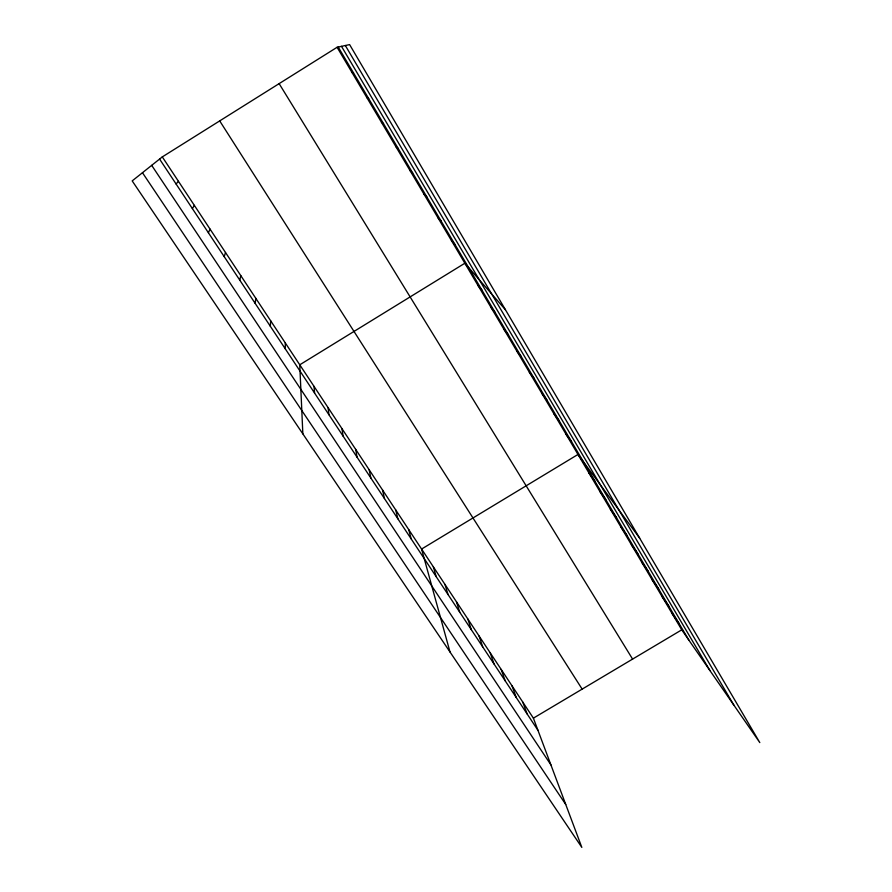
<?xml version="1.0" encoding="UTF-8"?>
<svg xmlns="http://www.w3.org/2000/svg" width="892" height="892" viewBox="0 0 892 892"><rect width="100%" height="100%" fill="white"/><g stroke="black" fill="none" stroke-linecap="round" stroke-linejoin="round"><path stroke-width="1.34" d="M285.295 348.85L285.306 342.952M270.343 326.282L270.666 320.797M255.19 303.392L255.826 298.341M239.814 280.188L240.773 275.583M224.226 256.651L225.509 252.503M208.405 232.767L210.044 229.099M192.371 208.561L194.345 205.372M176.092 183.986L178.433 181.31M162.299 156.903L132.194 180.898L581.829 847.4L533.394 718.149L162.299 156.903L337.087 47.287L349.608 44.6L759.806 742.601L681.744 629.841L337.087 47.287M533.394 718.149L681.744 629.841M352.095 72.642L353.544 72.966M366.891 97.652L368.641 98.51M381.475 122.304L383.538 123.687M395.858 146.611L398.211 148.507M410.041 170.584L412.684 172.981M424.023 194.233L426.945 197.11M437.816 217.548L441.005 220.893M451.43 240.55L454.875 244.352M505.463 309.792L464.855 263.24L299.757 364.806L302.845 433.858M478.101 285.618L482.048 290.301M491.169 307.707L495.361 312.813M504.058 329.505L508.485 335.013M516.78 351.013L521.441 356.923M529.346 372.243L534.219 378.543M541.745 393.194L546.829 399.861M553.977 413.877L559.273 420.913M566.052 434.304L571.56 441.685M639.687 538.199L577.983 454.463L421.582 549.048L450.003 651.985M588.91 472.927L594.786 480.966M599.703 491.169L605.757 499.52M610.373 509.209L616.595 517.851M620.921 527.038L627.31 535.969M631.358 544.666L637.892 553.876M641.66 562.083L648.361 571.582M651.851 579.309L658.709 589.077M661.931 596.347L668.933 606.37M671.899 613.194L679.035 623.463M142.464 172.714L565.74 804.461M151.696 165.355L550.888 764.845M159.579 159.066L537.909 730.225M219.7 120.899L582.153 689.126M279.129 83.625L632.595 659.099M338.213 47.042L689.037 640.367M345.338 45.514L733.848 705.104M341.491 46.339L709.932 670.55M522.768 702.093L527.127 713.934M512.03 685.848L516.212 697.466M501.17 669.424L505.173 680.797M490.187 652.81L494.001 663.938M479.071 636.007L482.706 646.89M467.843 619.015L471.277 629.629M456.47 601.821L459.726 612.18M444.974 584.427L448.018 594.518M433.345 566.844L436.188 576.645M408.737 529.614L411.123 538.813M395.725 509.934L397.877 518.809M382.545 490.009L384.452 498.539M369.188 469.816L370.849 478.012M355.674 449.356L357.068 457.195M341.97 428.639L343.097 436.11M328.089 407.644L328.936 414.735M314.017 386.359L314.586 393.071"/></g></svg>
